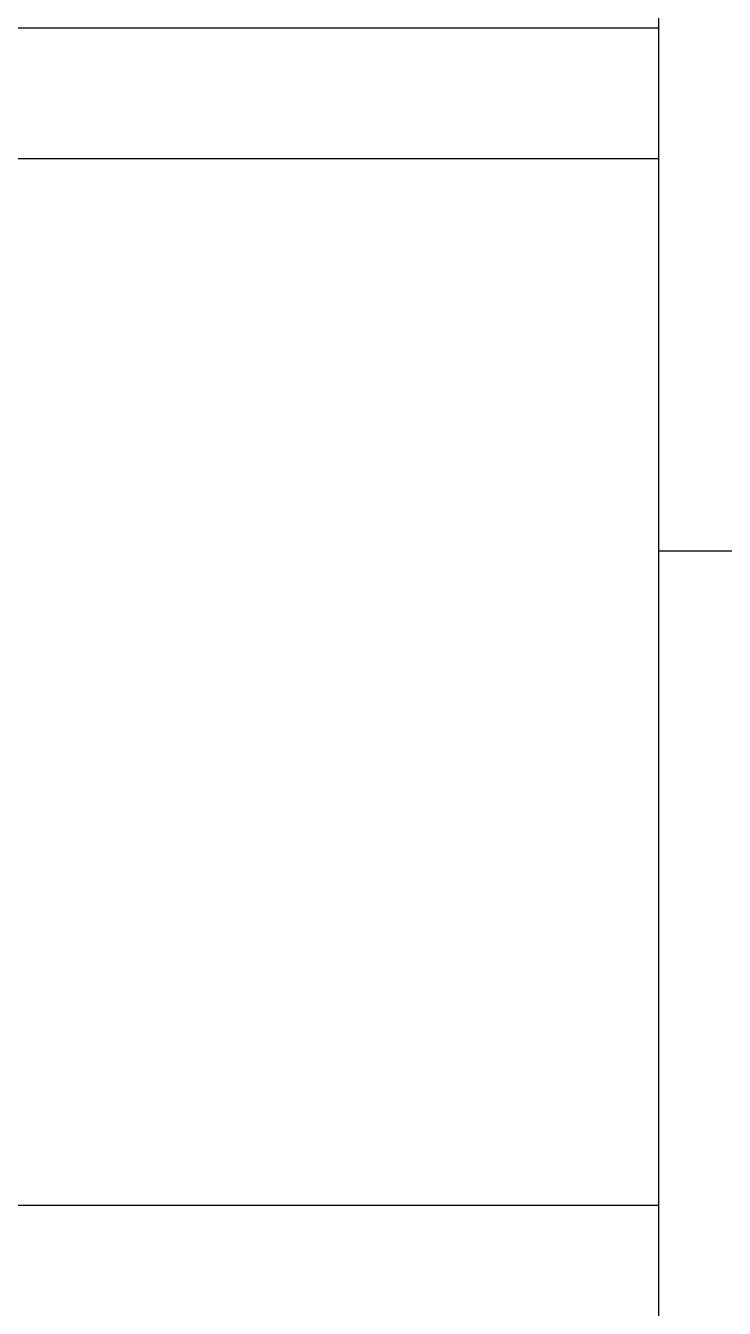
# Model space of a CAD drawing. Extents: x -409572 to -157272, y 600795 to 878326.
# Drawn here: x -386014 to -380888, y 815942 to 825355 of the extents above; entities that cross this region are included whole.
import ezdxf

# ---------------------------------------------------------------- set-up
doc = ezdxf.new("R2010")
doc.units = 0
doc.header["$LTSCALE"] = 1000
doc.header["$MEASUREMENT"] = 0
doc.linetypes.add('CONTINOUS', pattern=[0])
doc.layers.add('H-喷淋图块', color=153, linetype='CONTINOUS')
doc.layers.add('图框', color=66, linetype='CONTINUOUS')

msp = doc.modelspace()

# ---------------------------------------------------------------- linework, layer by layer
at = {"layer": 'H-喷淋图块', "color": 134, "ltscale": 0.5}
for points in [[(-403351.8, 825339.7), (-381371.8, 825339.7)], [(-403351.8, 824379.7), (-381371.8, 824379.7)], [(-381371.8, 821499.7), (-361970.3, 821499.7)], [(-403351.8, 816699.7), (-381371.8, 816699.7)]]:
    msp.add_lwpolyline(points, dxfattribs=at)
at = {"layer": '图框', "color": 134}
msp.add_line((-381371.8, 833019.7), (-381371.8, 796539.7), dxfattribs=at)

doc.saveas('drawing.dxf')
